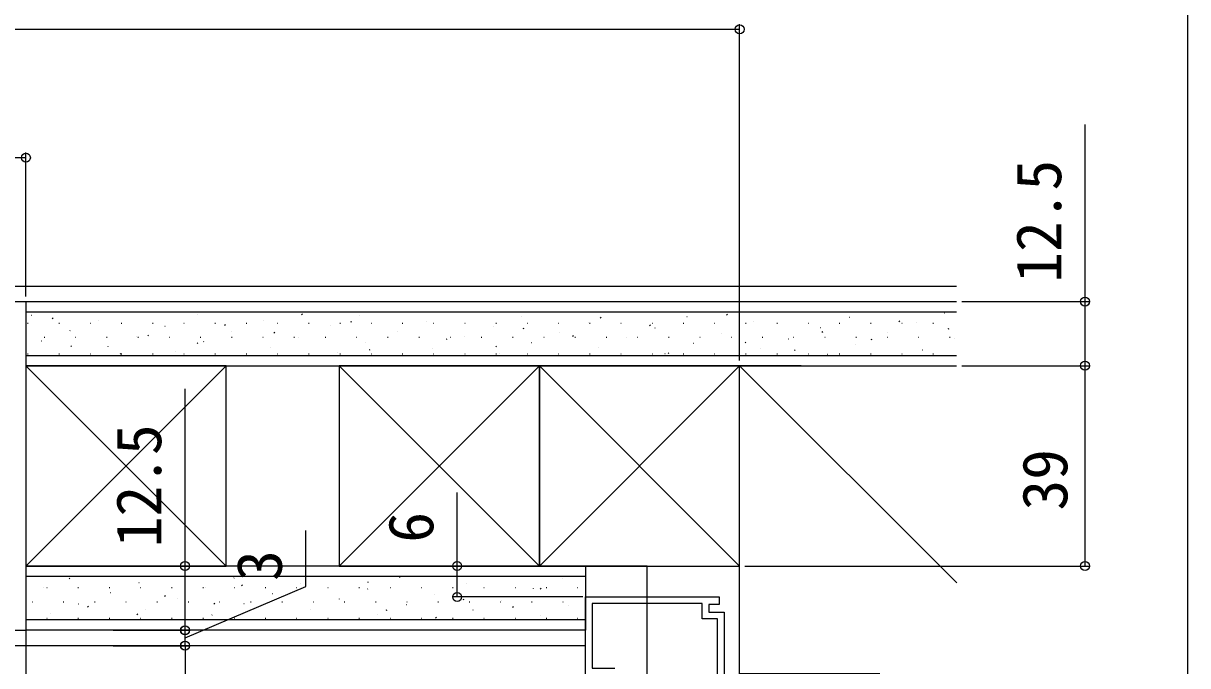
# Model space of a CAD drawing. Units: millimetres, scale not verified. Extents: x -700 to 700, y -1078 to 1074.
# Drawn here: x 473.2 to 700, y 89.1 to 214.1 of the extents above; entities that cross this region are included whole.
import ezdxf
from ezdxf.enums import TextEntityAlignment as Align

# ---------------------------------------------------------------- set-up
doc = ezdxf.new("R2010")
doc.units = ezdxf.units.MM
doc.header["$LTSCALE"] = 6
for name, color, linetype in [('0-3_YKK_11', 7, 'Continuous'), ('0-4_YKK_12', 2, 'Continuous'), ('0-5_YKK_13', 4, 'Continuous'), ('0-7_YKK_D', 6, 'Continuous'), ('0-8_YKK_ZWAK', 7, 'Continuous'), ('0-9_YSS_K', 3, 'Continuous')]:
    doc.layers.add(name, color=color, linetype=linetype)
doc.styles.add('ＭＳ ゴシック', font='')
doc.styles.get('ＭＳ ゴシック').set_extended_font_data('MS Gothic')

msp = doc.modelspace()

# ---------------------------------------------------------------- linework, layer by layer
at = {"layer": '0-3_YKK_11'}
for points in [[(591.121, 67.725), (591.121, 70.225), (589.521, 70.225), (589.521, 68.975), (588.721, 68.975), (588.721, 87.275), (582.721, 87.275), (582.721, 102.475), (608.721, 102.475), (608.721, 100.975), (606.721, 100.975), (606.721, 99.475), (609.721, 99.475)], [(608.421, 70.275), (608.421, 98.175), (605.421, 98.175), (605.421, 101.175), (584.021, 101.175), (584.021, 88.575), (588.421, 88.575)], [(609.721, 99.475), (609.721, -74.525), (584.221, -74.525), (584.221, -81.025), (585.221, -82.025), (585.221, -94.525), (584.221, -94.525)]]:
    msp.add_lwpolyline(points, dxfattribs=at)
at = {"layer": '0-4_YKK_12'}
msp.add_lwpolyline([(594.721, 108.475), (473.721, 108.475), (473.721, 78.975), (594.721, 78.975)], close=True, dxfattribs=at)
at = {"layer": '0-5_YKK_13'}
for p, q in [((469.821, 162.975), (655, 162.975)), ((582.721, 92.975), (469.821, 92.975))]:
    msp.add_line(p, q, dxfattribs=at)
at = {"layer": '0-7_YKK_D'}
for p, q in [((612.737, 148.475), (612.737, 213.975)), ((461.221, 212.975), (612.737, 212.975)), ((473.721, 160.975), (473.721, 188.975)), ((656, 159.975), (681, 159.975)), ((656, 147.475), (681, 147.475)), ((656, 147.475), (681, 147.475)), ((680, 108.475), (680, 147.475)), ((490.61, 108.475), (505.725, 108.475)), ((581.721, 108.475), (556.721, 108.475)), ((613.732, 108.475), (681, 108.475)), ((582.221, 102.475), (556.721, 102.475)), ((504.725, 95.975), (504.725, 99.375)), ((490.695, 95.975), (505.725, 95.975)), ((490.695, 95.975), (505.725, 95.975)), ((504.725, 92.975), (504.725, 95.975)), ((504.725, 92.975), (504.725, 95.975)), ((490.695, 92.975), (505.725, 92.975)), ((504.725, 92.975), (504.725, 86.475)), ((504.725, 92.975), (504.725, 89.575))]:
    msp.add_line(p, q, dxfattribs=at)
for points in [[(680, 147.475), (680, 159.975), (680, 194.475)], [(473.721, 187.975), (461.221, 187.975), (429.121, 187.975)], [(504.725, 95.975), (504.725, 108.475), (504.725, 142.975)], [(557.721, 102.475), (557.721, 108.475), (557.721, 122.793)], [(504.725, 94.475), (528.221, 104.475), (528.221, 115.43)]]:
    msp.add_lwpolyline(points, dxfattribs=at)
for centre, radius in [((612.737, 212.975), 0.875), ((473.721, 187.975), 0.875), ((680, 159.975), 0.875), ((680, 147.475), 0.875), ((680, 147.475), 0.875), ((504.725, 108.475), 0.875), ((557.721, 108.475), 0.875), ((680, 108.475), 0.875), ((557.721, 102.475), 0.875), ((504.725, 95.975), 0.875), ((504.725, 95.975), 0.85), ((504.725, 92.975), 0.875), ((504.725, 92.975), 0.85)]:
    msp.add_circle(centre, radius, dxfattribs=at)
at = {"layer": '0-8_YKK_ZWAK'}
msp.add_lwpolyline([(-700, -1077.5), (700, -1077.5), (700, 962.5)], dxfattribs=at)
at = {"layer": '0-9_YSS_K'}
for p, q in [((461.221, 159.975), (473.721, 159.975)), ((473.721, 159.975), (473.721, 95.975)), ((473.721, 159.975), (655, 159.975)), ((473.721, 159.975), (473.721, 147.475)), ((473.721, 157.975), (655, 157.975)), ((474.78, 157.316), (474.798, 157.323)), ((478.861, 156.673), (479.028, 156.783)), ((507.057, 157.382), (507.076, 157.389)), ((527.423, 157.472), (527.589, 157.583)), ((538.674, 157.215), (538.693, 157.221)), ((570.197, 157.014), (570.216, 157.021)), ((585.589, 156.794), (585.756, 156.904)), ((602.475, 157.08), (602.494, 157.087)), ((610.179, 157.398), (610.345, 157.508)), ((634.092, 156.913), (634.111, 156.919)), ((652.597, 157.783), (652.616, 157.79)), ((474.068, 155.779), (474.168, 155.779)), ((480.148, 155.779), (480.248, 155.779)), ((482.312, 154.301), (482.331, 154.308)), ((486.228, 155.779), (486.328, 155.779)), ((487.798, 156.244), (487.817, 156.251)), ((492.308, 155.779), (492.408, 155.779)), ((498.388, 155.779), (498.488, 155.779)), ((500.817, 155.172), (500.835, 155.179)), ((504.468, 155.779), (504.568, 155.779)), ((510.548, 155.779), (510.648, 155.779)), ((512.439, 155.39), (512.606, 155.501)), ((516.628, 155.779), (516.728, 155.779)), ((520.075, 156.31), (520.094, 156.317)), ((522.708, 155.779), (522.808, 155.779)), ((528.788, 155.779), (528.888, 155.779)), ((533.094, 155.239), (533.113, 155.245)), ((534.868, 155.779), (534.968, 155.779)), ((537.028, 155.994), (537.195, 156.105)), ((540.948, 155.779), (541.048, 155.779)), ((547.028, 155.779), (547.128, 155.779)), ((551.693, 156.143), (551.712, 156.15)), ((553.108, 155.779), (553.208, 155.779)), ((559.188, 155.779), (559.288, 155.779)), ((564.711, 155.071), (564.73, 155.078)), ((565.268, 155.779), (565.368, 155.779)), ((570.605, 154.712), (570.772, 154.822)), ((571.348, 155.779), (571.448, 155.779)), ((577.428, 155.779), (577.528, 155.779)), ((583.216, 155.942), (583.235, 155.949)), ((583.508, 155.779), (583.608, 155.779)), ((589.588, 155.779), (589.688, 155.779)), ((595.195, 155.316), (595.361, 155.426)), ((595.668, 155.779), (595.768, 155.779)), ((596.234, 154.87), (596.253, 154.877)), ((601.748, 155.779), (601.848, 155.779)), ((607.828, 155.779), (607.928, 155.779)), ((613.908, 155.779), (614.008, 155.779)), ((615.493, 156.008), (615.512, 156.015)), ((619.988, 155.779), (620.088, 155.779)), ((626.068, 155.779), (626.168, 155.779)), ((628.512, 154.936), (628.531, 154.943)), ((632.148, 155.779), (632.248, 155.779)), ((638.228, 155.779), (638.328, 155.779)), ((643.756, 156.116), (643.923, 156.226)), ((644.308, 155.779), (644.408, 155.779)), ((647.111, 155.841), (647.13, 155.847)), ((650.388, 155.779), (650.488, 155.779)), ((653.361, 154.638), (653.528, 154.748)), ((476.731, 152.325), (476.75, 152.332)), ((477.298, 153.029), (477.398, 153.029)), ((483.378, 153.029), (483.478, 153.029)), ((489.458, 153.029), (489.558, 153.029)), ((495.33, 153.23), (495.349, 153.236)), ((495.538, 153.029), (495.638, 153.029)), ((497.455, 153.308), (497.622, 153.419)), ((501.618, 153.029), (501.718, 153.029)), ((507.698, 153.029), (507.798, 153.029)), ((508.349, 152.158), (508.368, 152.165)), ((513.778, 153.029), (513.878, 153.029)), ((513.835, 154.101), (513.854, 154.107)), ((519.858, 153.029), (519.958, 153.029)), ((522.044, 153.912), (522.211, 154.023)), ((525.938, 153.029), (526.038, 153.029)), ((526.854, 153.029), (526.872, 153.035)), ((532.018, 153.029), (532.118, 153.029)), ((538.098, 153.029), (538.198, 153.029)), ((539.872, 151.957), (539.891, 151.964)), ((544.178, 153.029), (544.278, 153.029)), ((546.112, 154.167), (546.131, 154.173)), ((550.258, 153.029), (550.358, 153.029)), ((555.622, 152.63), (555.788, 152.74)), ((556.338, 153.029), (556.438, 153.029)), ((559.131, 153.095), (559.15, 153.102)), ((562.418, 153.029), (562.518, 153.029)), ((568.498, 153.029), (568.598, 153.029)), ((572.149, 152.023), (572.168, 152.03)), ((574.578, 153.029), (574.678, 153.029)), ((577.73, 153.999), (577.749, 154.006)), ((580.211, 153.234), (580.378, 153.344)), ((580.658, 153.029), (580.758, 153.029)), ((586.738, 153.029), (586.838, 153.029)), ((590.748, 152.927), (590.767, 152.934)), ((592.818, 153.029), (592.918, 153.029)), ((598.898, 153.029), (598.998, 153.029)), ((604.978, 153.029), (605.078, 153.029)), ((609.253, 153.798), (609.272, 153.805)), ((611.058, 153.029), (611.158, 153.029)), ((613.788, 151.952), (613.955, 152.062)), ((617.138, 153.029), (617.238, 153.029)), ((622.271, 152.727), (622.29, 152.733)), ((623.218, 153.029), (623.318, 153.029)), ((628.772, 154.034), (628.939, 154.144)), ((629.298, 153.029), (629.398, 153.029)), ((635.378, 153.029), (635.478, 153.029)), ((638.378, 152.556), (638.544, 152.666)), ((641.458, 153.029), (641.558, 153.029)), ((641.53, 153.865), (641.549, 153.871)), ((647.538, 153.029), (647.638, 153.029)), ((653.618, 153.029), (653.718, 153.029)), ((654.549, 152.793), (654.568, 152.799)), ((474.068, 149.799), (474.168, 149.799)), ((480.148, 149.799), (480.248, 149.799)), ((482.471, 151.226), (482.638, 151.337)), ((486.228, 149.799), (486.328, 149.799)), ((489.75, 151.254), (489.769, 151.26)), ((492.076, 149.748), (492.243, 149.859)), ((492.308, 149.799), (492.408, 149.799)), ((498.388, 149.799), (498.488, 149.799)), ((502.768, 150.182), (502.787, 150.188)), ((504.468, 149.799), (504.568, 149.799)), ((507.06, 151.83), (507.227, 151.941)), ((510.548, 149.799), (510.648, 149.799)), ((516.628, 149.799), (516.728, 149.799)), ((521.367, 151.086), (521.386, 151.093)), ((522.708, 149.799), (522.808, 149.799)), ((528.788, 149.799), (528.888, 149.799)), ((534.386, 150.014), (534.405, 150.021)), ((534.868, 149.799), (534.968, 149.799)), ((540.638, 150.548), (540.804, 150.658)), ((540.948, 149.799), (541.048, 149.799)), ((547.028, 149.799), (547.128, 149.799)), ((552.891, 150.885), (552.909, 150.892)), ((553.108, 149.799), (553.208, 149.799)), ((559.188, 149.799), (559.288, 149.799)), ((565.227, 151.152), (565.394, 151.262)), ((565.268, 149.799), (565.368, 149.799)), ((565.909, 149.813), (565.928, 149.82)), ((571.348, 149.799), (571.448, 149.799)), ((577.428, 149.799), (577.528, 149.799)), ((583.508, 149.799), (583.608, 149.799)), ((585.168, 150.951), (585.187, 150.958)), ((589.588, 149.799), (589.688, 149.799)), ((595.668, 149.799), (595.768, 149.799)), ((598.186, 149.88), (598.205, 149.886)), ((598.804, 149.87), (598.971, 149.98)), ((601.748, 149.799), (601.848, 149.799)), ((603.767, 151.856), (603.786, 151.862)), ((607.828, 149.799), (607.928, 149.799)), ((613.908, 149.799), (614.008, 149.799)), ((616.785, 150.784), (616.804, 150.791)), ((619.988, 149.799), (620.088, 149.799)), ((623.394, 150.474), (623.56, 150.584)), ((626.068, 149.799), (626.168, 149.799)), ((629.804, 149.712), (629.823, 149.719)), ((632.148, 149.799), (632.248, 149.799)), ((635.29, 151.655), (635.309, 151.661)), ((638.228, 149.799), (638.328, 149.799)), ((644.308, 149.799), (644.408, 149.799)), ((648.308, 150.583), (648.327, 150.59)), ((650.388, 149.799), (650.488, 149.799)), ((473.721, 149.475), (655, 149.475)), ((473.721, 147.475), (512.721, 108.475)), ((473.721, 147.475), (655, 147.475)), ((512.721, 147.475), (473.721, 108.475)), ((534.732, 147.475), (573.732, 108.475)), ((573.732, 147.475), (534.732, 108.475)), ((573.732, 147.475), (612.732, 108.475)), ((612.737, 147.475), (573.732, 108.475)), ((655.011, 105.196), (612.732, 147.475)), ((624.737, 147.475), (612.737, 147.475)), ((582.721, 108.475), (473.721, 108.475)), ((473.721, 108.475), (473.721, 95.975)), ((582.721, 108.475), (582.721, 95.975)), ((582.721, 106.475), (473.721, 106.475)), ((477.146, 104.371), (477.165, 104.378)), ((482.147, 105.992), (482.313, 106.103)), ((482.727, 106.348), (482.746, 106.354)), ((495.745, 105.276), (495.764, 105.282)), ((514.25, 106.147), (514.269, 106.153)), ((515.724, 104.71), (515.891, 104.82)), ((527.268, 105.075), (527.287, 105.082)), ((540.313, 105.314), (540.48, 105.424)), ((546.527, 106.213), (546.546, 106.22)), ((559.546, 105.141), (559.565, 105.148)), ((578.145, 106.045), (578.164, 106.052)), ((477.788, 104.279), (477.888, 104.279)), ((483.868, 104.279), (483.968, 104.279)), ((489.948, 104.279), (490.048, 104.279)), ((490.165, 103.3), (490.184, 103.306)), ((496.028, 104.279), (496.128, 104.279)), ((500.74, 102.628), (500.907, 102.738)), ((502.108, 104.279), (502.208, 104.279)), ((503.183, 102.228), (503.202, 102.234)), ((508.188, 104.279), (508.288, 104.279)), ((508.764, 104.204), (508.783, 104.211)), ((514.268, 104.279), (514.368, 104.279)), ((520.348, 104.279), (520.448, 104.279)), ((521.782, 103.132), (521.801, 103.139)), ((525.329, 103.232), (525.496, 103.342)), ((526.428, 104.279), (526.528, 104.279)), ((532.508, 104.279), (532.608, 104.279)), ((534.801, 102.06), (534.82, 102.067)), ((538.588, 104.279), (538.688, 104.279)), ((540.287, 104.003), (540.306, 104.01)), ((544.668, 104.279), (544.768, 104.279)), ((550.748, 104.279), (550.848, 104.279)), ((553.305, 102.931), (553.324, 102.938)), ((556.828, 104.279), (556.928, 104.279)), ((558.907, 101.95), (559.074, 102.06)), ((562.908, 104.279), (563.008, 104.279)), ((568.988, 104.279), (569.088, 104.279)), ((572.564, 104.069), (572.583, 104.076)), ((573.891, 104.032), (574.058, 104.142)), ((575.068, 104.279), (575.168, 104.279)), ((581.148, 104.279), (581.248, 104.279)), ((474.938, 101.529), (475.038, 101.529)), ((481.018, 101.529), (481.118, 101.529)), ((483.925, 101.09), (483.943, 101.096)), ((485.756, 100.546), (485.923, 100.656)), ((487.098, 101.529), (487.198, 101.529)), ((493.178, 101.529), (493.278, 101.529)), ((496.943, 100.018), (496.962, 100.025)), ((499.258, 101.529), (499.358, 101.529)), ((505.338, 101.529), (505.438, 101.529)), ((510.346, 101.15), (510.512, 101.26)), ((511.418, 101.529), (511.518, 101.529)), ((516.202, 101.156), (516.221, 101.163)), ((517.498, 101.529), (517.598, 101.529)), ((523.578, 101.529), (523.678, 101.529)), ((529.22, 100.084), (529.239, 100.091)), ((529.658, 101.529), (529.758, 101.529)), ((535.738, 101.529), (535.838, 101.529)), ((541.818, 101.529), (541.918, 101.529)), ((543.923, 99.868), (544.09, 99.978)), ((547.819, 100.988), (547.838, 100.995)), ((547.898, 101.529), (547.998, 101.529)), ((553.978, 101.529), (554.078, 101.529)), ((560.058, 101.529), (560.158, 101.529)), ((560.838, 99.917), (560.857, 99.923)), ((566.138, 101.529), (566.238, 101.529)), ((566.324, 101.859), (566.343, 101.866)), ((568.512, 100.472), (568.679, 100.582)), ((572.218, 101.529), (572.318, 101.529)), ((578.298, 101.529), (578.398, 101.529)), ((579.342, 100.788), (579.361, 100.794)), ((582.721, 97.975), (473.721, 97.975)), ((477.788, 98.299), (477.888, 98.299)), ((478.438, 99.147), (478.457, 99.154)), ((483.868, 98.299), (483.968, 98.299)), ((489.948, 98.299), (490.048, 98.299)), ((491.457, 98.075), (491.476, 98.082)), ((495.362, 99.068), (495.528, 99.178)), ((496.028, 98.299), (496.128, 98.299)), ((502.108, 98.299), (502.208, 98.299)), ((508.188, 98.299), (508.288, 98.299)), ((509.962, 98.946), (509.98, 98.953)), ((514.268, 98.299), (514.368, 98.299)), ((520.348, 98.299), (520.448, 98.299)), ((526.428, 98.299), (526.528, 98.299)), ((532.508, 98.299), (532.608, 98.299)), ((538.588, 98.299), (538.688, 98.299)), ((542.239, 99.012), (542.258, 99.019)), ((544.668, 98.299), (544.768, 98.299)), ((550.748, 98.299), (550.848, 98.299)), ((553.528, 98.39), (553.695, 98.5)), ((556.828, 98.299), (556.928, 98.299)), ((562.908, 98.299), (563.008, 98.299)), ((568.988, 98.299), (569.088, 98.299)), ((573.856, 98.845), (573.875, 98.852)), ((575.068, 98.299), (575.168, 98.299)), ((581.148, 98.299), (581.248, 98.299)), ((461.221, 95.975), (473.721, 95.975)), ((582.721, 95.975), (473.721, 95.975))]:
    msp.add_line(p, q, dxfattribs=at)
for points in [[(512.721, 147.475), (473.721, 147.475), (473.721, 108.475), (512.721, 108.475)], [(573.732, 147.475), (534.732, 147.475), (534.732, 108.475), (573.732, 108.475)], [(612.732, 147.475), (573.732, 147.475), (573.732, 108.475), (612.732, 108.475)]]:
    msp.add_lwpolyline(points, close=True, dxfattribs=at)
for points in [[(640.012, 87.475), (612.732, 87.475), (612.732, 147.475), (640.012, 147.475)], [(520.721, 108.475), (473.721, 108.475), (473.721, 95.975)]]:
    msp.add_lwpolyline(points, dxfattribs=at)

# ---------------------------------------------------------------- texts
at = {"layer": '0-7_YKK_D', "style": 'ＭＳ ゴシック'}
for s, p in [('12.5', (678, 163.634)), ('12.5', (502.725, 112.134)), ('39', (679.2, 119.282)), ('6', (555.721, 113.021)), ('3', (526.221, 105.589))]:
    msp.add_text(s, height=8.798, rotation=90, dxfattribs=at).set_placement(p, align=Align.BOTTOM_LEFT)

doc.saveas('drawing.dxf')
